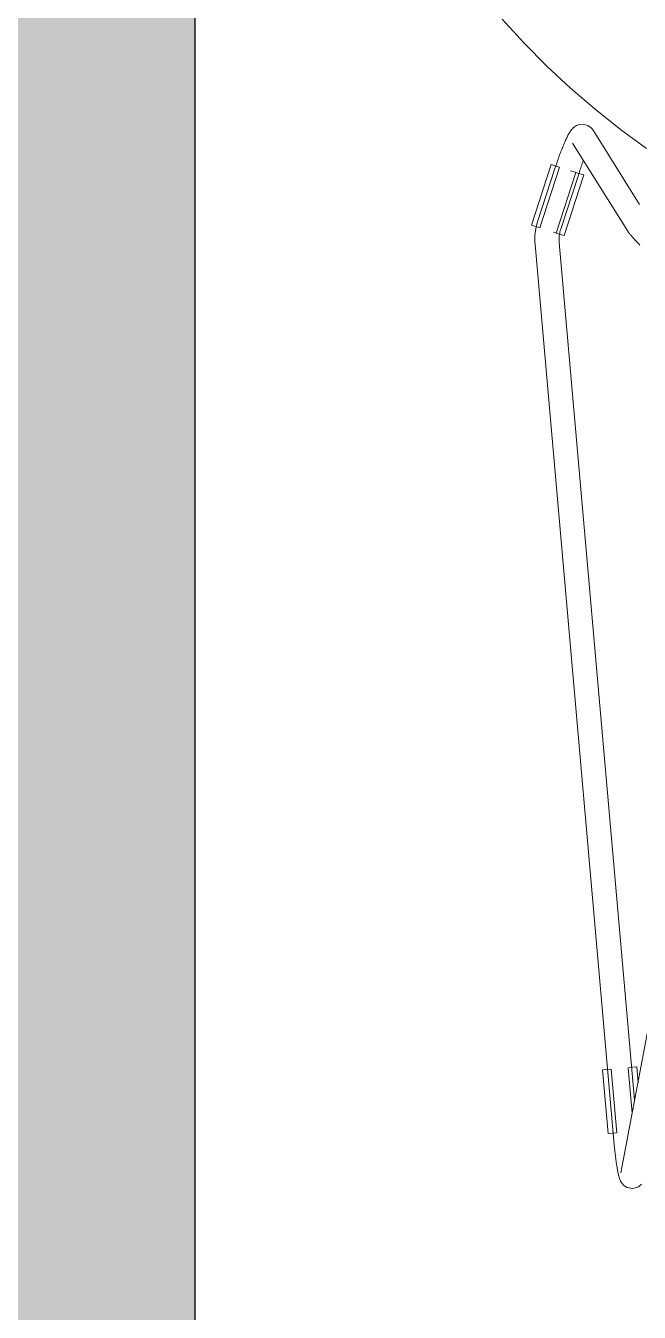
# Model space of a CAD drawing. Header units: millimetres. Extents: x 155927 to 326028, y -36033 to 97293.
# Drawn here: x 217319 to 217622, y 11402 to 12038 of the extents above; entities that cross this region are included whole.
import ezdxf

# ---------------------------------------------------------------- set-up
doc = ezdxf.new("R2010")
doc.units = ezdxf.units.MM
doc.header["$MEASUREMENT"] = 0
for name, color, linetype, lineweight in [('A-WALL-PATT', 7, 'CONTINUOUS', 9), ('I-FURN', 8, 'CONTINUOUS', 9), ('I-WALL', 7, 'CONTINUOUS', 9)]:
    doc.layers.add(name, color=color, linetype=linetype, lineweight=lineweight)

msp = doc.modelspace()

# ---------------------------------------------------------------- hatches: boundary and pattern name
at = {"layer": 'A-WALL-PATT'}
msp.add_hatch(color=256, dxfattribs=at).paths.add_polyline_path([(217300.83, 9369.61), (217402.83, 9369.61), (217402.83, 13505.61), (217300.83, 13505.61), (217300.83, 10128.06)], flags=0)

# ---------------------------------------------------------------- linework, layer by layer
at = {"layer": 'I-FURN'}
for p, q in [((217554.56, 12041.4), (217565.35, 12029.59)), ((217565.35, 12029.59), (217576.6, 12018.22)), ((217576.6, 12018.22), (217588.29, 12007.3)), ((217588.29, 12007.3), (217600.42, 11996.86)), ((217600.42, 11996.86), (217612.95, 11986.92)), ((217587.96, 11985.61), (217587.72, 11985.22)), ((217588.21, 11986), (217587.96, 11985.61)), ((217588.49, 11986.39), (217588.21, 11986)), ((217588.8, 11986.79), (217588.49, 11986.39)), ((217589.17, 11987.22), (217588.8, 11986.79)), ((217589.64, 11987.68), (217589.17, 11987.22)), ((217590.27, 11988.2), (217589.64, 11987.68)), ((217591.18, 11988.77), (217590.27, 11988.2)), ((217592.56, 11989.29), (217591.18, 11988.77)), ((217594.53, 11989.46), (217592.56, 11989.29)), ((217596.76, 11988.88), (217594.53, 11989.46)), ((217598.49, 11987.65), (217596.76, 11988.88)), ((217598.49, 11987.65), (217599.39, 11986.53)), ((217622.42, 11949.76), (217599.39, 11986.53)), ((217612.95, 11986.92), (217625.87, 11977.48)), ((217584.9, 11979.4), (217584.65, 11978.8)), ((217585.14, 11979.98), (217584.9, 11979.4)), ((217585.39, 11980.54), (217585.14, 11979.98)), ((217585.63, 11981.08), (217585.39, 11980.54)), ((217585.86, 11981.61), (217585.63, 11981.08)), ((217586.1, 11982.12), (217585.86, 11981.61)), ((217586.33, 11982.61), (217586.1, 11982.12)), ((217586.56, 11983.09), (217586.33, 11982.61)), ((217586.79, 11983.54), (217586.56, 11983.09)), ((217587.02, 11983.98), (217586.79, 11983.54)), ((217587.25, 11984.41), (217587.02, 11983.98)), ((217587.48, 11984.82), (217587.25, 11984.41)), ((217587.72, 11985.22), (217587.48, 11984.82)), ((217589.22, 11980.16), (217616.52, 11936.57)), ((217582.37, 11972.84), (217582.12, 11972.12)), ((217582.63, 11973.54), (217582.37, 11972.84)), ((217582.88, 11974.24), (217582.63, 11973.54)), ((217583.14, 11974.93), (217582.88, 11974.24)), ((217583.39, 11975.61), (217583.14, 11974.93)), ((217583.65, 11976.27), (217583.39, 11975.61)), ((217583.9, 11976.93), (217583.65, 11976.27)), ((217584.15, 11977.57), (217583.9, 11976.93)), ((217584.4, 11978.19), (217584.15, 11977.57)), ((217584.65, 11978.8), (217584.4, 11978.19)), ((217569.02, 11939.55), (217578.7, 11969.56)), ((217580.73, 11968.01), (217572.01, 11941.19)), ((217573.06, 11938.25), (217582.75, 11968.26)), ((217578.7, 11969.56), (217580.66, 11968.93)), ((217580.66, 11968.93), (217582.63, 11968.29)), ((217580.88, 11968.46), (217580.73, 11968.01)), ((217581.12, 11969.2), (217580.88, 11968.46)), ((217581.37, 11969.94), (217581.12, 11969.2)), ((217581.62, 11970.67), (217581.37, 11969.94)), ((217581.87, 11971.4), (217581.62, 11970.67)), ((217582.12, 11972.12), (217581.87, 11971.4)), ((217590.72, 11965.68), (217588.24, 11966.48)), ((217592.94, 11966.69), (217592.71, 11966.01)), ((217593.17, 11967.37), (217592.94, 11966.69)), ((217593.41, 11968.04), (217593.17, 11967.37)), ((217593.64, 11968.71), (217593.41, 11968.04)), ((217593.88, 11969.37), (217593.64, 11968.71)), ((217594.11, 11970.01), (217593.88, 11969.37)), ((217594.35, 11970.65), (217594.11, 11970.01)), ((217594.58, 11971.27), (217594.35, 11970.65)), ((217590.82, 11965.65), (217581.13, 11935.64)), ((217583.43, 11937.48), (217592.14, 11964.3)), ((217585.17, 11934.34), (217594.86, 11964.35)), ((217590.94, 11965.61), (217592.91, 11964.98)), ((217592.25, 11964.63), (217592.14, 11964.3)), ((217592.48, 11965.32), (217592.25, 11964.63)), ((217592.71, 11966.01), (217592.48, 11965.32)), ((217592.91, 11964.98), (217594.86, 11964.35)), ((217572.01, 11941.19), (217571.68, 11940.09)), ((217570.97, 11938.92), (217569.02, 11939.55)), ((217570.8, 11935.62), (217570.7, 11934.48)), ((217570.96, 11936.75), (217570.8, 11935.62)), ((217571.15, 11937.87), (217570.96, 11936.75)), ((217572.94, 11938.29), (217570.97, 11938.92)), ((217571.4, 11938.99), (217571.15, 11937.87)), ((217571.68, 11940.09), (217571.4, 11938.99)), ((217581.03, 11935.68), (217579.87, 11936.05)), ((217583.22, 11934.97), (217581.25, 11935.61)), ((217582.72, 11934.23), (217582.81, 11934.88)), ((217582.81, 11934.88), (217582.92, 11935.54)), ((217582.92, 11935.54), (217583.06, 11936.18)), ((217583.06, 11936.18), (217583.23, 11936.82)), ((217585.17, 11934.34), (217583.22, 11934.97)), ((217583.23, 11936.82), (217583.42, 11937.46)), ((217583.42, 11937.46), (217583.43, 11937.48)), ((217616.52, 11936.57), (217616.74, 11936.25)), ((217616.74, 11936.25), (217616.92, 11935.99)), ((217616.92, 11935.99), (217617.09, 11935.76)), ((217617.09, 11935.76), (217617.27, 11935.54)), ((217617.27, 11935.54), (217617.45, 11935.32)), ((217617.45, 11935.32), (217617.64, 11935.09)), ((217617.64, 11935.09), (217617.84, 11934.85)), ((217617.84, 11934.85), (217618.05, 11934.6)), ((217570.64, 11933.34), (217570.62, 11932.2)), ((217570.62, 11932.2), (217570.65, 11931.06)), ((217570.7, 11934.48), (217570.64, 11933.34)), ((217570.65, 11931.06), (217570.72, 11929.92)), ((217570.72, 11929.92), (217570.73, 11929.87)), ((217570.73, 11929.87), (217609.68, 11486.55)), ((217582.62, 11932.24), (217582.63, 11932.91)), ((217582.64, 11931.58), (217582.62, 11932.24)), ((217582.63, 11932.91), (217582.66, 11933.57)), ((217582.68, 11930.92), (217582.64, 11931.58)), ((217582.66, 11933.57), (217582.72, 11934.23)), ((217619.97, 11506.57), (217582.68, 11930.92)), ((217618.05, 11934.6), (217618.28, 11934.33)), ((217618.28, 11934.33), (217618.53, 11934.05)), ((217618.53, 11934.05), (217618.78, 11933.75)), ((217618.78, 11933.75), (217619.06, 11933.45)), ((217619.06, 11933.45), (217619.34, 11933.12)), ((217619.34, 11933.12), (217619.65, 11932.79)), ((217619.65, 11932.79), (217619.96, 11932.44)), ((217619.96, 11932.44), (217620.29, 11932.07)), ((217620.29, 11932.07), (217620.63, 11931.69)), ((217620.63, 11931.69), (217620.99, 11931.3)), ((217620.99, 11931.3), (217621.36, 11930.9)), ((217621.36, 11930.9), (217621.74, 11930.49)), ((217621.74, 11930.49), (217622.13, 11930.06)), ((217622.13, 11930.06), (217622.53, 11929.63)), ((217631.97, 11569.99), (217613.16, 11470.7)), ((217604.1, 11521.57), (217606.15, 11521.75)), ((217606.86, 11490.16), (217604.1, 11521.57)), ((217606.15, 11521.75), (217608.21, 11521.93)), ((217611.1, 11490.53), (217608.34, 11521.94)), ((217616.78, 11522.68), (217618.76, 11500.2)), ((217616.91, 11522.69), (217618.97, 11522.87)), ((217618.97, 11522.87), (217621.01, 11523.05)), ((217621.71, 11515.16), (217621.01, 11523.05)), ((217608.91, 11490.34), (217606.86, 11490.16)), ((217610.97, 11490.52), (217608.91, 11490.34)), ((217609.69, 11486.39), (217609.68, 11486.55)), ((217609.76, 11485.64), (217609.69, 11486.39)), ((217609.83, 11484.89), (217609.76, 11485.64)), ((217609.9, 11484.14), (217609.83, 11484.89)), ((217609.98, 11483.4), (217609.9, 11484.14)), ((217610.05, 11482.66), (217609.98, 11483.4)), ((217610.13, 11481.93), (217610.05, 11482.66)), ((217610.21, 11481.2), (217610.13, 11481.93)), ((217610.29, 11480.48), (217610.21, 11481.2)), ((217610.37, 11479.77), (217610.29, 11480.48)), ((217610.46, 11479.07), (217610.37, 11479.77)), ((217610.54, 11478.39), (217610.46, 11479.07)), ((217610.63, 11477.71), (217610.54, 11478.39)), ((217610.72, 11477.05), (217610.63, 11477.71)), ((217610.81, 11476.4), (217610.72, 11477.05)), ((217610.9, 11475.76), (217610.81, 11476.4)), ((217610.99, 11475.14), (217610.9, 11475.76)), ((217611.08, 11474.54), (217610.99, 11475.14)), ((217611.17, 11473.95), (217611.08, 11474.54)), ((217611.26, 11473.39), (217611.17, 11473.95)), ((217611.36, 11472.83), (217611.26, 11473.39)), ((217611.45, 11472.3), (217611.36, 11472.83)), ((217611.54, 11471.79), (217611.45, 11472.3)), ((217611.64, 11471.29), (217611.54, 11471.79)), ((217611.73, 11470.81), (217611.64, 11471.29)), ((217611.83, 11470.35), (217611.73, 11470.81)), ((217611.93, 11469.91), (217611.83, 11470.35)), ((217612.03, 11469.48), (217611.93, 11469.91)), ((217612.13, 11469.07), (217612.03, 11469.48)), ((217612.24, 11468.67), (217612.13, 11469.07)), ((217612.36, 11468.27), (217612.24, 11468.67)), ((217612.48, 11467.88), (217612.36, 11468.27)), ((217612.62, 11467.47), (217612.48, 11467.88)), ((217612.79, 11467.05), (217612.62, 11467.47)), ((217613.01, 11466.57), (217612.79, 11467.05)), ((217613.31, 11466.01), (217613.01, 11466.57)), ((217613.79, 11465.31), (217613.31, 11466.01)), ((217614.65, 11464.4), (217613.79, 11465.31)), ((217616.3, 11463.36), (217614.65, 11464.4)), ((217621.81, 11463.71), (217619.06, 11462.87)), ((217621.81, 11463.71), (217623.39, 11465.03)), ((217619.06, 11462.87), (217616.3, 11463.36))]:
    msp.add_line(p, q, dxfattribs=at)
at = {"layer": 'I-WALL', "lineweight": 30}
msp.add_line((217402.83, 9369.61), (217402.83, 13505.61), dxfattribs=at)

doc.saveas('drawing.dxf')
